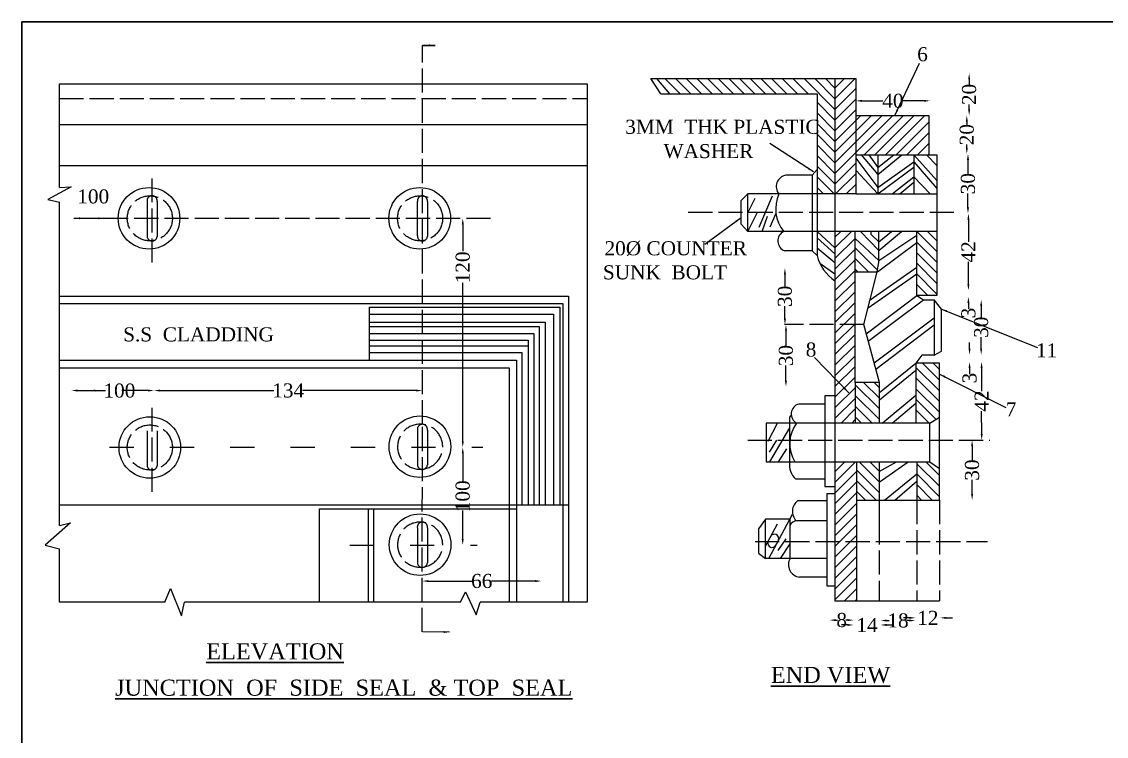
# Model space of a CAD drawing. Header units: millimetres. Extents: x 161 to 149785, y 2767 to 34009.
# Drawn here: x 161 to 701, y 3160 to 3515 of the extents above; entities that cross this region are included whole.
import ezdxf

# ---------------------------------------------------------------- set-up
doc = ezdxf.new("R2010")
doc.units = ezdxf.units.MM
doc.header["$MEASUREMENT"] = 0
doc.header["$PDMODE"] = 33
doc.header["$PDSIZE"] = 500
for name, pattern in [('ACAD_ISO02W100', [15, 12, -3]), ('ACAD_ISO03W100', [30, 12, -18]), ('ACAD_ISO06W100', [36, 24, -3, 0, -3, 0, -3, 0, -3])]:
    doc.linetypes.add(name, pattern=pattern)
for name, color, linetype in [('DIM', 5, 'Continuous'), ('DOT LINE', 3, 'ACAD_ISO03W100'), ('DWG. LINE', 1, 'Continuous'), ('HATCH', 2, 'Continuous'), ('TEXT', 7, 'Continuous')]:
    doc.layers.add(name, color=color, linetype=linetype)
doc.layers.add('TITLE', color=7, linetype='Continuous', lineweight=30)
doc.styles.get("Standard").update_dxf_attribs({"font": 'TIMES.TTF', "height": 7})
doc.dimstyles.get("Standard").update_dxf_attribs({"dimtxt": 7, "dimasz": 3, "dimexe": 0.18, "dimexo": 0.0625, "dimgap": 0.09, "dimtad": 0, "dimdec": 0, "dimzin": 0, "dimdsep": 46, "dimtxsty": 'Standard', "dimcen": 0.09, "dimse1": 1, "dimse2": 1, "dimclrd": 5, "dimclre": 5, "dimclrt": 4, "dimadec": 0, "dimazin": 0, "dimtfac": 1, "dimtdec": 0, "dimtofl": 0, "dimtmove": 0, "dimatfit": 3, "dimfxl": 1, "dimtolj": 1, "dimtzin": 0, "dimarcsym": 0})

# ---------------------------------------------------------------- blocks, each defined once
blk = doc.blocks.new('*D2')
at = {"layer": 'Defpoints', "color": 0}
for p in [(227.22, 3332), (360.63, 3332), (360.63, 3332)]:
    blk.add_point(p, dxfattribs=at)
at = {"layer": 'DIM', "color": 5, "lineweight": -2}
for p, q in [((230.22, 3332), (286.87, 3332)), ((357.63, 3332), (300.98, 3332))]:
    blk.add_line(p, q, dxfattribs=at)
at = {"layer": 'DIM', "color": 5}
for points in [[(230.22, 3332.5), (230.22, 3331.5), (227.22, 3332)], [(357.63, 3332.5), (357.63, 3331.5), (360.63, 3332)]]:
    blk.add_solid(points, dxfattribs=at)
at = {"layer": 'DIM', "color": 4, "insert": (293.92, 3332), "char_height": 7, "attachment_point": 5}
blk.add_mtext('\\A1;134', dxfattribs=at)
blk = doc.blocks.new('*D5')
at = {"layer": 'Defpoints', "color": 0}
for p in [(380.69, 3303.74), (380.65, 3255.09), (380.65, 3255.09)]:
    blk.add_point(p, dxfattribs=at)
at = {"layer": 'DIM', "color": 5, "lineweight": -2}
for p, q in [((380.68, 3300.74), (380.67, 3286.47)), ((380.65, 3258.09), (380.66, 3272.36))]:
    blk.add_line(p, q, dxfattribs=at)
at = {"layer": 'DIM', "color": 5}
for points in [[(380.18, 3300.74), (381.18, 3300.74), (380.69, 3303.74)], [(380.15, 3258.09), (381.15, 3258.09), (380.65, 3255.09)]]:
    blk.add_solid(points, dxfattribs=at)
at = {"layer": 'DIM', "color": 4, "insert": (380.67, 3279.41), "char_height": 7, "attachment_point": 5, "rotation": 89.9575}
blk.add_mtext('\\A1;100', dxfattribs=at)
blk = doc.blocks.new('*D6')
at = {"layer": 'Defpoints', "color": 0}
for p in [(360.55, 3236.97), (419.7, 3237.24), (419.7, 3236.97)]:
    blk.add_point(p, dxfattribs=at)
at = {"layer": 'DIM', "color": 5, "lineweight": -2}
for p, q in [((363.55, 3237.24), (385.29, 3237.24)), ((416.7, 3237.24), (394.96, 3237.24))]:
    blk.add_line(p, q, dxfattribs=at)
at = {"layer": 'DIM', "color": 5}
for points in [[(363.55, 3237.74), (363.55, 3236.74), (360.55, 3237.24)], [(416.7, 3237.74), (416.7, 3236.74), (419.7, 3237.24)]]:
    blk.add_solid(points, dxfattribs=at)
at = {"layer": 'DIM', "color": 4, "insert": (390.12, 3237.24), "char_height": 7, "attachment_point": 5}
blk.add_mtext('\\A1;66', dxfattribs=at)
blk = doc.blocks.new('*D7')
at = {"layer": 'Defpoints', "color": 0}
for p in [(576.02, 3476.1), (612.9, 3476.1), (612.9, 3476.1)]:
    blk.add_point(p, dxfattribs=at)
at = {"layer": 'DIM', "color": 5, "lineweight": -2}
for p, q in [((579.02, 3476.1), (589.46, 3476.1)), ((609.9, 3476.1), (599.45, 3476.1))]:
    blk.add_line(p, q, dxfattribs=at)
at = {"layer": 'DIM', "color": 5}
for points in [[(579.02, 3476.6), (579.02, 3475.6), (576.02, 3476.1)], [(609.9, 3476.6), (609.9, 3475.6), (612.9, 3476.1)]]:
    blk.add_solid(points, dxfattribs=at)
at = {"layer": 'DIM', "color": 4, "insert": (594.46, 3476.1), "char_height": 7, "attachment_point": 5}
blk.add_mtext('\\A1;40', dxfattribs=at)
blk = doc.blocks.new('*D8')
at = {"layer": 'Defpoints', "color": 0}
for p in [(631.19, 3489.77), (631.19, 3468.8), (632.35, 3468.8)]:
    blk.add_point(p, dxfattribs=at)
at = {"layer": 'DIM', "color": 5, "lineweight": -2}
for p, q in [((632.35, 3486.77), (632.35, 3484.25)), ((632.35, 3471.8), (632.35, 3474.32))]:
    blk.add_line(p, q, dxfattribs=at)
at = {"layer": 'DIM', "color": 5}
for points in [[(631.85, 3486.77), (632.85, 3486.77), (632.35, 3489.77)], [(631.85, 3471.8), (632.85, 3471.8), (632.35, 3468.8)]]:
    blk.add_solid(points, dxfattribs=at)
at = {"layer": 'DIM', "color": 4, "insert": (632.35, 3479.28), "char_height": 7, "attachment_point": 5, "rotation": 90}
blk.add_mtext('\\A1;20', dxfattribs=at)
blk = doc.blocks.new('*D9')
at = {"layer": 'Defpoints', "color": 0}
for p in [(632.35, 3468.8), (631.19, 3449.75), (632.35, 3449.75)]:
    blk.add_point(p, dxfattribs=at)
at = {"layer": 'DIM', "color": 5, "lineweight": -2}
for p, q in [((631.19, 3465.8), (631.19, 3464.24)), ((631.19, 3452.75), (631.19, 3454.31))]:
    blk.add_line(p, q, dxfattribs=at)
at = {"layer": 'DIM', "color": 5}
for points in [[(630.69, 3465.8), (631.69, 3465.8), (631.19, 3468.8)], [(630.69, 3452.75), (631.69, 3452.75), (631.19, 3449.75)]]:
    blk.add_solid(points, dxfattribs=at)
at = {"layer": 'DIM', "color": 4, "insert": (631.19, 3459.27), "char_height": 7, "attachment_point": 5, "rotation": 90}
blk.add_mtext('\\A1;20', dxfattribs=at)
blk = doc.blocks.new('*D10')
at = {"layer": 'Defpoints', "color": 0}
for p in [(631.19, 3449.75), (631.19, 3420.05), (631.77, 3420.05)]:
    blk.add_point(p, dxfattribs=at)
at = {"layer": 'DIM', "color": 5, "lineweight": -2}
for p, q in [((631.77, 3446.75), (631.77, 3439.76)), ((631.77, 3423.05), (631.77, 3430.04))]:
    blk.add_line(p, q, dxfattribs=at)
at = {"layer": 'DIM', "color": 5}
for points in [[(631.27, 3446.75), (632.27, 3446.75), (631.77, 3449.75)], [(631.27, 3423.05), (632.27, 3423.05), (631.77, 3420.05)]]:
    blk.add_solid(points, dxfattribs=at)
at = {"layer": 'DIM', "color": 4, "insert": (631.77, 3434.9), "char_height": 7, "attachment_point": 5, "rotation": 90}
blk.add_mtext('\\A1;30', dxfattribs=at)
blk = doc.blocks.new('*D11')
at = {"layer": 'Defpoints', "color": 0}
for p in [(631.77, 3420.05), (631.77, 3381.87), (631.98, 3381.87)]:
    blk.add_point(p, dxfattribs=at)
at = {"layer": 'DIM', "color": 5, "lineweight": -2}
for p, q in [((631.98, 3417.05), (631.98, 3405.92)), ((631.98, 3384.87), (631.98, 3396))]:
    blk.add_line(p, q, dxfattribs=at)
at = {"layer": 'DIM', "color": 5}
for points in [[(631.48, 3417.05), (632.48, 3417.05), (631.98, 3420.05)], [(631.48, 3384.87), (632.48, 3384.87), (631.98, 3381.87)]]:
    blk.add_solid(points, dxfattribs=at)
at = {"layer": 'DIM', "color": 4, "insert": (631.98, 3400.96), "char_height": 7, "attachment_point": 5, "rotation": 90}
blk.add_mtext('\\A1;42', dxfattribs=at)
blk = doc.blocks.new('*D12')
at = {"layer": 'Defpoints', "color": 0}
for p in [(631.98, 3381.87), (631.98, 3378.6), (631.98, 3378.6)]:
    blk.add_point(p, dxfattribs=at)
at = {"layer": 'DIM', "color": 5, "lineweight": -2}
for p, q in [((631.98, 3384.87), (631.98, 3387.87)), ((631.98, 3375.6), (631.98, 3372.6))]:
    blk.add_line(p, q, dxfattribs=at)
at = {"layer": 'DIM', "color": 5}
for points in [[(631.48, 3384.87), (632.48, 3384.87), (631.98, 3381.87)], [(631.48, 3375.6), (632.48, 3375.6), (631.98, 3378.6)]]:
    blk.add_solid(points, dxfattribs=at)
at = {"layer": 'DIM', "color": 4, "insert": (631.98, 3370.56), "char_height": 7, "attachment_point": 5, "rotation": 90}
blk.add_mtext('\\A1;3', dxfattribs=at)
blk = doc.blocks.new('*D13')
at = {"layer": 'Defpoints', "color": 0}
for p in [(632.23, 3377.1), (632.23, 3349.87), (638.33, 3349.87)]:
    blk.add_point(p, dxfattribs=at)
at = {"layer": 'DIM', "color": 5, "lineweight": -2}
for p, q in [((638.33, 3374.1), (638.33, 3368.35)), ((638.33, 3352.87), (638.33, 3358.62))]:
    blk.add_line(p, q, dxfattribs=at)
at = {"layer": 'DIM', "color": 5}
for points in [[(637.83, 3374.1), (638.83, 3374.1), (638.33, 3377.1)], [(637.83, 3352.87), (638.83, 3352.87), (638.33, 3349.87)]]:
    blk.add_solid(points, dxfattribs=at)
at = {"layer": 'DIM', "color": 4, "insert": (638.33, 3363.48), "char_height": 7, "attachment_point": 5, "rotation": 90}
blk.add_mtext('\\A1;30', dxfattribs=at)
blk = doc.blocks.new('*D14')
at = {"layer": 'Defpoints', "color": 0}
for p in [(632.23, 3349.87), (632.23, 3346.21), (632.56, 3346.21)]:
    blk.add_point(p, dxfattribs=at)
at = {"layer": 'DIM', "color": 5, "lineweight": -2}
for p, q in [((632.56, 3352.87), (632.56, 3355.87)), ((632.56, 3343.21), (632.56, 3340.21))]:
    blk.add_line(p, q, dxfattribs=at)
at = {"layer": 'DIM', "color": 5}
for points in [[(632.06, 3352.87), (633.06, 3352.87), (632.56, 3349.87)], [(632.06, 3343.21), (633.06, 3343.21), (632.56, 3346.21)]]:
    blk.add_solid(points, dxfattribs=at)
at = {"layer": 'DIM', "color": 4, "insert": (632.56, 3338.18), "char_height": 7, "attachment_point": 5, "rotation": 90}
blk.add_mtext('\\A1;3', dxfattribs=at)
blk = doc.blocks.new('*D17')
at = {"layer": 'Defpoints', "color": 0}
for p in [(632.56, 3346.21), (632.62, 3307.34), (638.59, 3307.35)]:
    blk.add_point(p, dxfattribs=at)
at = {"layer": 'DIM', "color": 5, "lineweight": -2}
for p, q in [((638.53, 3343.22), (638.55, 3331.75)), ((638.58, 3310.35), (638.57, 3321.82))]:
    blk.add_line(p, q, dxfattribs=at)
at = {"layer": 'DIM', "color": 5}
for points in [[(639.03, 3343.22), (638.03, 3343.22), (638.53, 3346.22)], [(639.08, 3310.35), (638.08, 3310.35), (638.59, 3307.35)]]:
    blk.add_solid(points, dxfattribs=at)
at = {"layer": 'DIM', "color": 4, "insert": (638.56, 3326.79), "char_height": 7, "attachment_point": 5, "rotation": 90}
blk.add_mtext('\\A1;42', dxfattribs=at)
blk = doc.blocks.new('*D18')
at = {"layer": 'Defpoints', "color": 0}
for p in [(632.45, 3307.34), (632.45, 3277.55), (633.81, 3277.55)]:
    blk.add_point(p, dxfattribs=at)
at = {"layer": 'DIM', "color": 5, "lineweight": -2}
for p, q in [((633.81, 3304.34), (633.81, 3297.31)), ((633.81, 3280.55), (633.81, 3287.58))]:
    blk.add_line(p, q, dxfattribs=at)
at = {"layer": 'DIM', "color": 5}
for points in [[(633.31, 3304.34), (634.31, 3304.34), (633.81, 3307.34)], [(633.31, 3280.55), (634.31, 3280.55), (633.81, 3277.55)]]:
    blk.add_solid(points, dxfattribs=at)
at = {"layer": 'DIM', "color": 4, "insert": (633.81, 3292.45), "char_height": 7, "attachment_point": 5, "rotation": 90}
blk.add_mtext('\\A1;30', dxfattribs=at)
blk = doc.blocks.new('*D20')
at = {"layer": 'Defpoints', "color": 0}
for p in [(540.57, 3392.88), (540.8, 3392.88), (540.57, 3364.83)]:
    blk.add_point(p, dxfattribs=at)
at = {"layer": 'DIM', "color": 5, "lineweight": -2}
for p, q in [((540.8, 3389.88), (540.8, 3383.72)), ((540.8, 3367.83), (540.8, 3373.99))]:
    blk.add_line(p, q, dxfattribs=at)
at = {"layer": 'DIM', "color": 5}
for points in [[(540.3, 3389.88), (541.3, 3389.88), (540.8, 3392.88)], [(540.3, 3367.83), (541.3, 3367.83), (540.8, 3364.83)]]:
    blk.add_solid(points, dxfattribs=at)
at = {"layer": 'DIM', "color": 4, "insert": (540.8, 3378.86), "char_height": 7, "attachment_point": 5, "rotation": 90}
blk.add_mtext('\\A1;30', dxfattribs=at)
blk = doc.blocks.new('*D21')
at = {"layer": 'Defpoints', "color": 0}
for p in [(540.8, 3364.83), (540.8, 3333.96), (541.3, 3333.96)]:
    blk.add_point(p, dxfattribs=at)
at = {"layer": 'DIM', "color": 5, "lineweight": -2}
for p, q in [((541.3, 3361.83), (541.3, 3354.26)), ((541.3, 3336.96), (541.3, 3344.53))]:
    blk.add_line(p, q, dxfattribs=at)
at = {"layer": 'DIM', "color": 5}
for points in [[(540.8, 3361.83), (541.8, 3361.83), (541.3, 3364.83)], [(540.8, 3336.96), (541.8, 3336.96), (541.3, 3333.96)]]:
    blk.add_solid(points, dxfattribs=at)
at = {"layer": 'DIM', "color": 4, "insert": (541.3, 3349.39), "char_height": 7, "attachment_point": 5, "rotation": 90}
blk.add_mtext('\\A1;30', dxfattribs=at)
blk = doc.blocks.new('*D22')
at = {"layer": 'Defpoints', "color": 0}
for p in [(563.09, 3217.81), (574.93, 3217.81), (574.93, 3217.81)]:
    blk.add_point(p, dxfattribs=at)
at = {"layer": 'DIM', "color": 5, "lineweight": -2}
for p, q in [((566.09, 3217.81), (566.94, 3217.81)), ((571.93, 3217.81), (571.07, 3217.81))]:
    blk.add_line(p, q, dxfattribs=at)
at = {"layer": 'DIM', "color": 5}
for points in [[(566.09, 3218.31), (566.09, 3217.31), (563.09, 3217.81)], [(571.93, 3218.31), (571.93, 3217.31), (574.93, 3217.81)]]:
    blk.add_solid(points, dxfattribs=at)
at = {"layer": 'DIM', "color": 4, "insert": (569.01, 3217.81), "char_height": 7, "attachment_point": 5}
blk.add_mtext('\\A1;8', dxfattribs=at)
blk = doc.blocks.new('*D23')
at = {"layer": 'Defpoints', "color": 0}
for p in [(574.93, 3217.81), (588.31, 3217.81), (588.31, 3215.39)]:
    blk.add_point(p, dxfattribs=at)
at = {"layer": 'DIM', "color": 5, "lineweight": -2}
for p, q in [((571.93, 3215.39), (568.93, 3215.39)), ((591.31, 3215.39), (594.31, 3215.39))]:
    blk.add_line(p, q, dxfattribs=at)
at = {"layer": 'DIM', "color": 5}
for points in [[(571.93, 3215.89), (571.93, 3214.89), (574.93, 3215.39)], [(591.31, 3215.89), (591.31, 3214.89), (588.31, 3215.39)]]:
    blk.add_solid(points, dxfattribs=at)
at = {"layer": 'DIM', "color": 4, "insert": (581.62, 3215.39), "char_height": 7, "attachment_point": 5}
blk.add_mtext('\\A1;14', dxfattribs=at)
blk = doc.blocks.new('*D24')
at = {"layer": 'Defpoints', "color": 0}
for p in [(588.31, 3215.39), (605.66, 3217.59), (605.66, 3215.39)]:
    blk.add_point(p, dxfattribs=at)
at = {"layer": 'DIM', "color": 5, "lineweight": -2}
for p, q in [((591.31, 3217.59), (592.63, 3217.59)), ((602.66, 3217.59), (601.34, 3217.59))]:
    blk.add_line(p, q, dxfattribs=at)
at = {"layer": 'DIM', "color": 5}
for points in [[(591.31, 3218.09), (591.31, 3217.09), (588.31, 3217.59)], [(602.66, 3218.09), (602.66, 3217.09), (605.66, 3217.59)]]:
    blk.add_solid(points, dxfattribs=at)
at = {"layer": 'DIM', "color": 4, "insert": (596.99, 3217.59), "char_height": 7, "attachment_point": 5}
blk.add_mtext('\\A1;18', dxfattribs=at)
blk = doc.blocks.new('*D25')
at = {"layer": 'Defpoints', "color": 0}
for p in [(605.66, 3218.63), (618.02, 3218.93), (618.02, 3218.63)]:
    blk.add_point(p, dxfattribs=at)
at = {"layer": 'DIM', "color": 5, "lineweight": -2}
for p, q in [((602.66, 3218.93), (599.66, 3218.93)), ((621.02, 3218.93), (624.02, 3218.93))]:
    blk.add_line(p, q, dxfattribs=at)
at = {"layer": 'DIM', "color": 5}
for points in [[(602.66, 3219.43), (602.66, 3218.43), (605.66, 3218.93)], [(621.02, 3219.43), (621.02, 3218.43), (618.02, 3218.93)]]:
    blk.add_solid(points, dxfattribs=at)
at = {"layer": 'DIM', "color": 4, "insert": (611.84, 3218.93), "char_height": 7, "attachment_point": 5}
blk.add_mtext('\\A1;12', dxfattribs=at)

msp = doc.modelspace()

# ---------------------------------------------------------------- hatches: boundary and pattern name
at = {"layer": 'HATCH'}
h = msp.add_hatch(dxfattribs=at)
h.set_pattern_fill('ANSI31', color=256, scale=30, style=0)
h.paths.add_polyline_path([(576.02, 3487.18), (565.65, 3487.18), (565.65, 3429.79), (576.02, 3429.79)])
h = msp.add_hatch(dxfattribs=at)
h.set_pattern_fill('ANSI31', color=256, scale=30, style=0)
h.paths.add_polyline_path([(612.28, 3468.83), (576.02, 3468.83), (576.02, 3449.23), (612.28, 3449.23)])
h = msp.add_hatch(dxfattribs=at)
h.set_pattern_fill('ANSI31', color=256, scale=30, style=0)
h.paths.add_polyline_path([(575.71, 3411.1), (565.65, 3411.1), (565.65, 3315.83), (575.71, 3315.83), (575.71, 3336.02)])
h = msp.add_hatch(dxfattribs=at)
h.set_pattern_fill('ANSI31', color=256, scale=30, style=0)
h.set_pattern_definition([(135, (1222.6807, 0), (2.6516504, 2.6516504), [])])
h.paths.add_polyline_path([(606.34, 3411.1), (616.34, 3411.1), (616.34, 3379.23), (606.34, 3379.23)])
h = msp.add_hatch(dxfattribs=at)
h.set_pattern_fill('ANSI31', color=256, scale=30, style=0)
h.set_pattern_definition([(135, (1163.4687, 0), (2.6516504, 2.6516504), [])])
h.paths.add_polyline_path([(575.71, 3336.02), (587.76, 3336.02), (587.76, 3315.83), (575.71, 3315.83)])
h = msp.add_hatch(dxfattribs=at)
h.set_pattern_fill('ANSI31', color=256, scale=30, style=0)
h.paths.add_polyline_path([(576.57, 3296.52), (565.65, 3296.52), (565.65, 3227.38), (576.57, 3227.38)])
h = msp.add_hatch(dxfattribs=at)
h.set_pattern_fill('ANSI31', color=256, scale=30, style=0)
h.set_pattern_definition([(135, (1164.1976, 0), (2.6516504, 2.6516504), [])])
h.paths.add_polyline_path([(576.57, 3296.52), (587.62, 3296.52), (587.62, 3277.48), (576.57, 3277.48)])

# ---------------------------------------------------------------- linework, layer by layer
at = {"layer": 'DIM', "color": 5}
msp.add_line((380.69, 3306.74), (380.69, 3385.58), dxfattribs=at)
at = {"layer": 'DIM', "color": 5, "linetype": 'ACAD_ISO06W100'}
for p, q in [((189.24, 3332), (202.18, 3332)), ((224.22, 3332), (211.27, 3332))]:
    msp.add_line(p, q, dxfattribs=at)
at = {"layer": 'DIM'}
msp.add_lwpolyline([(380.69, 3414.67), (380.69, 3401.33)], dxfattribs=at)
at = {"layer": 'DIM', "color": 5}
for points in [[(380.19, 3414.67), (381.19, 3414.67), (380.69, 3417.67)], [(380.19, 3306.74), (381.19, 3306.74), (380.69, 3303.74)]]:
    msp.add_solid(points, dxfattribs=at)
at = {"layer": 'DIM', "color": 5, "linetype": 'ACAD_ISO06W100'}
for points in [[(189.24, 3332.5), (189.24, 3331.5), (186.24, 3332)], [(224.22, 3332.5), (224.22, 3331.5), (227.22, 3332)]]:
    msp.add_solid(points, dxfattribs=at)
at = {"layer": 'DOT LINE'}
for points in [[(360.63, 3503.71), (366.97, 3503.71)], [(205.13, 3303.82), (390.67, 3303.82)], [(324.54, 3255.09), (387.86, 3255.09)]]:
    msp.add_lwpolyline(points, dxfattribs=at)
at = {"layer": 'DOT LINE', "linetype": 'ACAD_ISO02W100'}
for points in [[(360.63, 3315.21), (360.63, 3503.71)], [(180.24, 3477.26), (442.56, 3477.26)], [(226.3, 3395.62), (226.3, 3437.46)], [(187.46, 3417.67), (394.8, 3417.67)], [(492.76, 3420.72), (626.56, 3420.72)], [(580.01, 3364.83), (540.57, 3364.83)], [(226.3, 3281.63), (226.3, 3323.48)], [(360.52, 3211.91), (360.63, 3315.13)], [(522.3, 3307.34), (642.71, 3307.34)], [(606.28, 3277.48), (606.28, 3227.38)], [(617.64, 3277.48), (617.64, 3227.38)], [(587.62, 3267.43), (587.62, 3227.38)], [(525.98, 3256.99), (641.48, 3256.99)]]:
    msp.add_lwpolyline(points, dxfattribs=at)
for centre in [(225.17, 3417.67), (359.49, 3417.67), (225.17, 3303.68)]:
    msp.add_circle(centre, 11.21, dxfattribs=at)
for centre in [(359.49, 3304.06), (359.49, 3255.33)]:
    msp.add_arc(centre, 11.21, 281.9584, 272.7773, dxfattribs=at)
at = {"layer": 'DWG. LINE'}
msp.add_line((577.01, 3391.11), (575.71, 3392.39), dxfattribs=at)
for points in [[(180.24, 3432.93), (180.24, 3484.57), (442.56, 3484.57), (442.56, 3226.74), (389.36, 3226.74)], [(474.21, 3487.18), (576.02, 3487.18), (576.02, 3429.79), (612.17, 3429.79)], [(479.19, 3479.65), (474.21, 3487.18)], [(565.65, 3487.18), (565.65, 3227.38), (617.64, 3227.38)], [(479.19, 3479.65), (556.75, 3479.65), (556.75, 3399.15)], [(576.02, 3468.83), (612.28, 3468.83), (612.28, 3449.23)], [(180.24, 3464.27), (442.56, 3464.27)], [(576.02, 3449.23), (616.34, 3449.23), (616.34, 3379.23), (606.34, 3379.23), (606.34, 3411.15)], [(587.01, 3449.23), (587.01, 3429.79)], [(604.87, 3449.23), (604.87, 3429.79)], [(180.24, 3443.96), (442.56, 3443.96)], [(554.38, 3439.08), (554.38, 3401.46), (540.7, 3401.46)], [(554.38, 3439.08), (541.29, 3439.08)], [(554.38, 3439.08), (556.75, 3441.9)], [(180.24, 3432.93), (186.1, 3433.27), (174.4, 3427.09), (180.24, 3425.77)], [(522.42, 3411.1), (518.98, 3414.72), (518.98, 3426.47), (522.42, 3429.79)], [(616.34, 3411.1), (522.42, 3411.1), (522.42, 3429.79)], [(576.02, 3429.79), (522.42, 3429.79)], [(612.17, 3429.79), (616.34, 3429.79)], [(180.24, 3264.79), (180.24, 3425.77)], [(556.48, 3411.1), (522.42, 3411.1)], [(575.71, 3336.02), (575.71, 3411.1)], [(575.71, 3391.11), (586.68, 3391.11), (587.4, 3395.68), (587.4, 3411.1)], [(554.38, 3401.46), (556.75, 3399.15)], [(587.76, 3336.02), (580.01, 3364.83), (586.68, 3391.11)], [(180.24, 3378.88), (433.19, 3378.88), (433.19, 3226.74)], [(180.24, 3375.27), (430.47, 3375.27), (430.47, 3226.74)], [(606.34, 3379.23), (609.61, 3377.11), (614.92, 3377.11), (614.92, 3349.53), (608.77, 3349.53)], [(614.92, 3349.53), (618.54, 3351.65), (618.54, 3372.55), (614.92, 3377.11)], [(334.41, 3347.11), (334.41, 3373.53), (428.95, 3373.53), (428.95, 3275.22)], [(334.41, 3369.97), (425.7, 3369.97), (425.7, 3275.22)], [(334.41, 3366.06), (421.56, 3366.06), (421.56, 3275.22)], [(334.41, 3363.78), (418.67, 3363.78), (418.67, 3275.22)], [(334.41, 3360.32), (416.08, 3360.32), (416.08, 3275.22)], [(334.41, 3357.13), (413.27, 3357.13), (413.27, 3275.22)], [(334.41, 3354.26), (413.27, 3354.26)], [(334.41, 3350.92), (410, 3350.92), (410, 3275.22)], [(608.77, 3349.53), (605.92, 3345.58)], [(180.24, 3347.11), (407.35, 3347.11), (407.35, 3226.74)], [(180.24, 3343.37), (403.68, 3343.37), (403.68, 3226.74)], [(576.57, 3277.48), (617.64, 3277.48), (617.64, 3345.58), (605.92, 3345.58), (605.92, 3315.83)], [(587.76, 3315.83), (587.76, 3336.02), (575.71, 3336.02), (575.71, 3315.83)], [(565.65, 3329.41), (560.64, 3329.41), (560.64, 3284.21), (565.65, 3284.21)], [(560.64, 3325.27), (547.71, 3325.27)], [(543.16, 3296.52), (543.16, 3318.68), (543.95, 3319.55)], [(576.57, 3227.38), (576.57, 3296.52)], [(587.62, 3296.52), (587.62, 3267.43)], [(606.28, 3296.52), (606.28, 3277.48)], [(560.64, 3287.97), (546.26, 3287.97)], [(565.65, 3280.54), (561.65, 3280.54), (561.65, 3234.88), (565.65, 3234.88)], [(180.24, 3275.22), (433.19, 3275.22)], [(309.56, 3226.74), (309.56, 3273.2), (407.35, 3273.2)], [(333.72, 3273.2), (333.72, 3226.74)], [(336.37, 3273.2), (336.37, 3226.74)], [(547.25, 3277.24), (561.65, 3277.24)], [(531.15, 3267.99), (527.64, 3263.16), (527.64, 3251.14), (531.15, 3248.48)], [(561.65, 3248.48), (531.15, 3248.48), (531.15, 3267.99)], [(543.35, 3248.48), (543.35, 3267.99), (531.15, 3267.99)], [(561.65, 3267.23), (546.73, 3267.23)], [(180.24, 3264.79), (185.74, 3266.26), (173.09, 3255.02), (180.24, 3253.31)], [(232.68, 3226.74), (180.24, 3226.74), (180.24, 3253.31)], [(561.65, 3239.22), (548.07, 3239.22)], [(232.68, 3226.74), (235.44, 3233.47), (240.98, 3219.91), (242.38, 3226.74)], [(379.63, 3226.74), (382.05, 3231.81), (387.4, 3220.51), (389.36, 3226.74)], [(379.63, 3226.74), (242.38, 3226.74)]]:
    msp.add_lwpolyline(points, dxfattribs=at)
at = {"layer": 'DWG. LINE', "linetype": 'ACAD_ISO06W100'}
for points in [[(223.82, 3425.93), (223.82, 3408.88)], [(228.77, 3425.98), (228.77, 3408.61)], [(358.14, 3408.88), (358.14, 3426.03)], [(363.1, 3425.98), (363.1, 3408.61)], [(223.82, 3311.95), (223.82, 3294.89)], [(228.77, 3311.99), (228.77, 3294.63)], [(358.14, 3312.32), (358.14, 3295.26)], [(363.1, 3312.36), (363.1, 3295)], [(358.14, 3263.59), (358.14, 3246.53)], [(363.1, 3263.63), (363.1, 3246.27)]]:
    msp.add_lwpolyline(points, dxfattribs=at)
at = {"layer": 'DWG. LINE'}
msp.add_lwpolyline([(531.49, 3296.52), (612.87, 3296.52), (612.87, 3315.83), (531.49, 3315.83), (531.49, 3296.52)], close=True, dxfattribs=at)
for centre in [(224.76, 3417.67), (359.3, 3417.67), (225.15, 3303.68), (359.39, 3304.06), (359.49, 3255.33)]:
    msp.add_circle(centre, 15.3, dxfattribs=at)
for centre, radius, start, end in [((542.16, 3433.47), 5.68, 98.8636, 220.3458), ((554.04, 3422.34), 17.84, 155.3204, 219.0531), ((542.49, 3406.39), 5.24, 116.1108, 249.9989), ((577.72, 3404.49), 21.64, 194.288, 236.0948), ((548.97, 3320.34), 5.08, 104.3341, 242.5396), ((560.35, 3305.48), 17.2, 142.9701, 211.384), ((551.91, 3294.86), 8.91, 169.2136, 230.6107), ((551.09, 3271.88), 6.59, 125.5749, 225.188), ((546.86, 3263.4), 3.83, 91.8455, 156.3698), ((548.72, 3245.39), 6.2, 150.0775, 264.0419)]:
    msp.add_arc(centre, radius, start, end, dxfattribs=at)
at = {"layer": 'DWG. LINE', "linetype": 'ACAD_ISO06W100'}
for centre, radius, start, end in [((226.29, 3426.37), 2.51, 350.8906, 190.0751), ((360.62, 3426.33), 2.5, 351.9086, 186.7701), ((226.3, 3408.89), 2.49, 180.2146, 353.7047), ((360.63, 3408.89), 2.49, 180.2146, 353.7047), ((360.62, 3312.7), 2.5, 352.0643, 188.9014), ((226.3, 3294.9), 2.49, 180.2146, 353.7047), ((360.63, 3295.27), 2.49, 180.2146, 353.7047), ((360.62, 3264.06), 2.52, 350.2756, 190.6902), ((360.63, 3246.54), 2.49, 180.2146, 353.7047)]:
    msp.add_arc(centre, radius, start, end, dxfattribs=at)
at = {"layer": 'HATCH'}
for p, q in [((477.04, 3487.18), (483.35, 3479.65)), ((481.08, 3487.18), (488.65, 3479.65)), ((486.43, 3487.18), (493.96, 3479.65)), ((491.73, 3487.18), (499.26, 3479.65)), ((497.04, 3487.18), (504.56, 3479.65)), ((502.34, 3487.18), (509.87, 3479.65)), ((507.64, 3487.18), (515.17, 3479.65)), ((512.95, 3487.18), (520.47, 3479.65)), ((518.25, 3487.18), (525.78, 3479.65)), ((523.55, 3487.18), (531.08, 3479.65)), ((528.86, 3487.18), (536.38, 3479.65)), ((534.16, 3487.18), (541.69, 3479.65)), ((539.46, 3487.18), (546.99, 3479.65)), ((544.77, 3487.18), (552.29, 3479.65)), ((565.65, 3471.86), (550.33, 3487.18)), ((565.65, 3477.16), (555.63, 3487.18)), ((565.65, 3482.47), (560.93, 3487.18)), ((565.65, 3466.56), (556.75, 3475.45)), ((565.65, 3461.25), (556.75, 3470.15)), ((565.65, 3455.95), (556.75, 3464.85)), ((565.65, 3450.65), (556.75, 3459.54)), ((565.65, 3445.34), (556.75, 3454.24)), ((565.65, 3440.04), (556.75, 3448.94)), ((565.65, 3434.74), (556.75, 3443.63)), ((565.3, 3429.79), (556.75, 3438.33)), ((559.99, 3429.79), (556.75, 3433.03)), ((587.4, 3396.7), (575.71, 3407.56)), ((587.4, 3401.72), (578.38, 3411.1)), ((586.81, 3391.92), (575.71, 3403.02)), ((582.32, 3391.11), (575.71, 3397.72)), ((617.64, 3331.82), (605.92, 3343.54)), ((617.64, 3337.12), (609.19, 3345.58)), ((617.64, 3342.43), (614.49, 3345.58)), ((617.64, 3326.52), (605.92, 3338.24)), ((617.64, 3321.21), (605.92, 3332.93)), ((615.87, 3317.68), (605.92, 3327.63)), ((612.42, 3315.83), (605.92, 3322.33)), ((617.64, 3284.44), (606.28, 3295.52)), ((617.64, 3289.75), (610.76, 3296.52)), ((617.64, 3279.14), (606.28, 3290.51)), ((614, 3277.48), (606.28, 3285.2)), ((608.7, 3277.48), (606.28, 3279.9))]:
    msp.add_line(p, q, dxfattribs=at)
for points in [[(576.02, 3447.51), (587.01, 3433.06), (604.87, 3445.81), (616.34, 3432.57)], [(578.74, 3449.23), (587.01, 3439.51), (598.91, 3449.23)], [(582.54, 3449.23), (587.01, 3443.02), (594.87, 3449.23)], [(604.87, 3449.23), (616.34, 3436.5)], [(611.1, 3449.23), (616.34, 3443.87)], [(576.02, 3441.64), (587.01, 3429.79), (604.87, 3443.16)], [(594.09, 3429.79), (604.87, 3438.29), (612.96, 3429.79)], [(597.94, 3429.79), (604.87, 3435.58)], [(527.93, 3413.3), (534.62, 3428.77)], [(522.42, 3420.44), (526.03, 3427.67)], [(522.42, 3411.1), (527.12, 3420.72)], [(529.45, 3411.1), (532.2, 3418.71)], [(536.34, 3420.11), (533.34, 3413.21)], [(556.75, 3411.1), (565.65, 3402.91)], [(556.75, 3407.91), (565.65, 3399.99)], [(583.49, 3411.1), (583.49, 3409.74), (587.4, 3406.05), (593.79, 3411.1)], [(587.4, 3401.72), (598.65, 3411.1)], [(587.4, 3396.7), (606.34, 3409.28)], [(556.75, 3402.95), (565.65, 3395.67)], [(586.81, 3391.11), (606.34, 3405.65)], [(558.1, 3395.37), (565.65, 3390.07)], [(583.13, 3377.13), (606.34, 3393.36)], [(582.11, 3373.1), (606.34, 3390.09)], [(581.25, 3360.23), (606.34, 3379.23), (609.61, 3377.11)], [(582.22, 3356.61), (609.61, 3377.11)], [(585.15, 3345.72), (614.92, 3368.21)], [(585.98, 3342.65), (614.92, 3364.68)], [(587.76, 3330.96), (605.92, 3345.58)], [(587.76, 3327.46), (605.92, 3342.18)], [(589.2, 3315.83), (605.92, 3329.74)], [(594.11, 3315.83), (605.92, 3325.65)], [(532.43, 3306.82), (537.09, 3315.83)], [(612.87, 3315.83), (617.64, 3318.78)], [(533.33, 3296.52), (543.16, 3313.53)], [(533.12, 3301.28), (536.77, 3307.34)], [(537.62, 3296.52), (541.79, 3302.97)], [(587.62, 3291.76), (596.19, 3296.52)], [(587.62, 3286.49), (601.98, 3296.52)], [(612.87, 3296.52), (617.64, 3293.22)], [(590.22, 3277.48), (606.28, 3290.51)], [(595.34, 3277.48), (606.28, 3287)], [(532.78, 3248.48), (544.64, 3270.51)], [(531.15, 3254.54), (537.11, 3265.67)], [(537.45, 3252.51), (541.4, 3258.27)], [(538.54, 3248.48), (543.35, 3255.74)]]:
    msp.add_lwpolyline(points, dxfattribs=at)
for centre, radius, start, end in [((534.45, 3256.19), 2.19, 165.5324, 328.674), ((535.5, 3258.27), 2.29, 320.4338, 126.708)]:
    msp.add_arc(centre, radius, start, end, dxfattribs=at)
at = {"layer": 'TITLE'}
msp.add_lwpolyline([(161.48, 3515.48), (1254.35, 3515.48), (1254.35, 2767.42), (161.48, 2767.42)], close=True, dxfattribs=at)

# ---------------------------------------------------------------- texts
at = {"layer": 'DIM', "color": 4, "linetype": 'ACAD_ISO06W100'}
msp.add_text('100', height=7, dxfattribs=at).set_placement((202.11, 3328.5))
at = {"layer": 'DIM', "color": 4, "insert": (380.69, 3393.26), "char_height": 7, "attachment_point": 5, "rotation": 90}
msp.add_mtext('\\A1;120', dxfattribs=at)
at = {"layer": 'TEXT', "linetype": 'ACAD_ISO06W100'}
for s, p in [('6', (606.53, 3495.8)), ('3MM  THK PLASTIC', (461.43, 3459.7)), ('WASHER', (480.47, 3447.6)), ('100', (189.11, 3425.07)), ('20%%C COUNTER', (451.13, 3399.27)), ('SUNK  BOLT', (450.33, 3387.3)), ('S.S  CLADDING', (211.91, 3356.44)), ('8', (551.12, 3348.89)), ('11', (665.57, 3348.48)), ('7', (650.56, 3319.15))]:
    msp.add_text(s, height=7, dxfattribs=at).set_placement(p)
at = {"layer": 'TITLE', "linetype": 'ACAD_ISO06W100'}
for s, p in [('%%UELEVATION', (253.16, 3198.27)), ('%%UEND VIEW', (533.78, 3186.57)), ('%%UJUNCTION  OF  SIDE  SEAL  & TOP  SEAL', (207.91, 3180.21))]:
    msp.add_text(s, height=8, dxfattribs=at).set_placement(p)

# ---------------------------------------------------------------- dimensions: what is measured, and where the dimension line sits
at = {"layer": 'DIM'}
for p1, p2, distance, text, picture, middle in [((631.19, 3489.77), (631.19, 3468.8), 1.16, '20', '*D8', (632.35, 3479.28)), ((576.02, 3476.1), (612.9, 3476.1), 0, '40', '*D7', (594.46, 3476.1)), ((632.35, 3468.8), (632.35, 3449.75), -1.16, '20', '*D9', (631.19, 3459.27)), ((631.77, 3420.05), (631.77, 3381.87), 0.21, '42', '*D11', (631.98, 3400.96)), ((540.57, 3364.83), (540.57, 3392.88), -0.23, '30', '*D20', (540.8, 3378.86)), ((632.23, 3377.1), (632.23, 3349.87), 6.11, '30', '*D13', (638.33, 3363.48)), ((540.8, 3364.83), (540.8, 3333.96), 0.5, '30', '*D21', (541.3, 3349.39)), ((632.23, 3349.87), (632.23, 3346.21), 0.33, '3', '*D14', (632.56, 3338.18)), ((227.22, 3332), (360.63, 3332), 0, '134', '*D2', (293.92, 3332)), ((380.69, 3303.74), (380.65, 3255.09), 0, '100', '*D5', (380.67, 3279.41)), ((360.55, 3236.97), (419.7, 3236.97), 0.27, '66', '*D6', (390.12, 3237.24)), ((563.09, 3217.81), (574.93, 3217.81), 0, '8', '*D22', (569.01, 3217.81)), ((574.93, 3217.81), (588.31, 3217.81), -2.42, '14', '*D23', (581.62, 3215.39)), ((588.31, 3215.39), (605.66, 3215.39), 2.2, '18', '*D24', (596.99, 3217.59))]:
    dim = msp.add_aligned_dim(p1=p1, p2=p2, distance=distance, text=text, dimstyle='Standard', dxfattribs=at)
    dim.commit()
    dim.dimension.update_dxf_attribs({"geometry": picture, "text_midpoint": middle})
for p1, p2, distance, picture, middle in [((631.19, 3449.75), (631.19, 3420.05), 0.58, '*D10', (631.77, 3434.9)), ((631.98, 3381.87), (631.98, 3378.6), 0, '*D12', (631.98, 3370.56)), ((632.45, 3307.34), (632.45, 3277.55), 1.37, '*D18', (633.81, 3292.45)), ((605.66, 3218.63), (618.02, 3218.63), 0.29, '*D25', (611.84, 3218.93))]:
    dim = msp.add_aligned_dim(p1=p1, p2=p2, distance=distance, dimstyle='Standard', dxfattribs=at)
    dim.commit()
    dim.dimension.update_dxf_attribs({"geometry": picture, "text_midpoint": middle})
dim = msp.add_aligned_dim(p1=(632.56, 3346.21), p2=(632.62, 3307.34), distance=5.97, text='42', dimstyle='Standard', dxfattribs=at)
dim.commit()
dim.dimension.update_dxf_attribs({"geometry": '*D17', "text_midpoint": (638.56, 3326.79), "text_rotation": 90})

# ---------------------------------------------------------------- leaders
for points in [[(366.97, 3503.71), (360.63, 3503.71)], [(595.41, 3468.83), (607.73, 3494.76)], [(555, 3440.79), (533.28, 3454.85)], [(518.98, 3417.96), (500.92, 3404.57)], [(618.54, 3372.55), (666.26, 3353.47)], [(572.52, 3330.93), (555.5, 3348.38)], [(617.64, 3340.16), (650.56, 3323.56)]]:
    msp.add_leader(points, dimstyle='Standard', override={"dimgap": 0.09, "dimtad": 0}, dxfattribs=at)
at = {"layer": 'DIM', "linetype": 'ACAD_ISO06W100'}
for points in [[(187.46, 3417.67), (197.08, 3417.67)], [(197.08, 3417.67), (209.46, 3417.67)], [(195.03, 3332), (203.08, 3332)], [(374.15, 3211.87), (360.63, 3211.91)]]:
    msp.add_leader(points, dimstyle='Standard', override={"dimgap": 0.09, "dimtad": 0}, dxfattribs=at)

doc.saveas('drawing.dxf')
